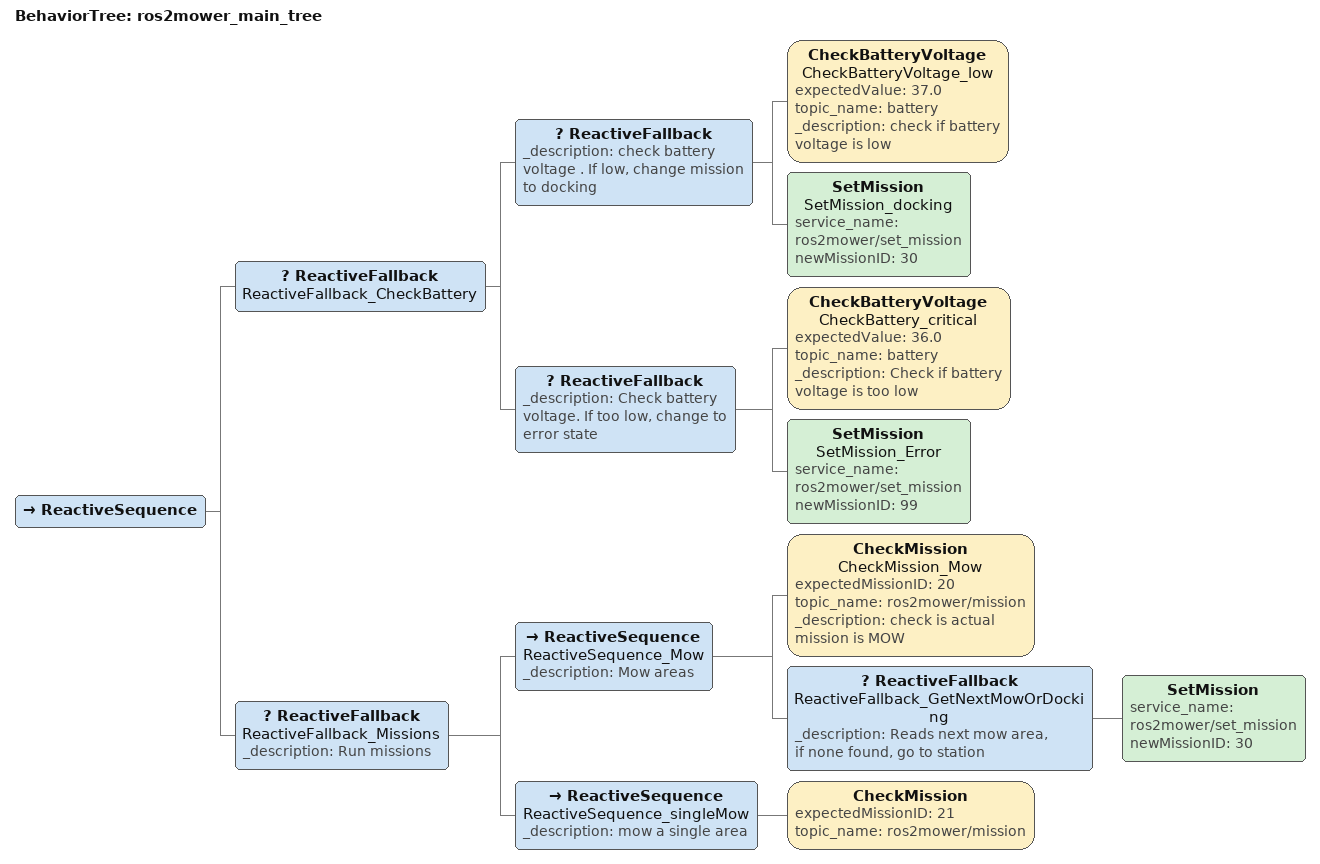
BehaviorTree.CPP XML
<?xml version="1.0" encoding="UTF-8"?>
<root BTCPP_format="4" main_tree_to_execute="ros2mower_main_tree">
  <BehaviorTree ID="ros2mower_main_tree">
    <ReactiveSequence>
      <ReactiveFallback name="ReactiveFallback_CheckBattery">
        <ReactiveFallback _description="check battery voltage . If low, change mission to docking">
          <CheckBatteryVoltage name="CheckBatteryVoltage_low" expectedValue="37.0" topic_name="battery" _description="check if battery voltage is low"/>
          <SetMission name="SetMission_docking" service_name="ros2mower/set_mission" newMissionID="30"/>
        </ReactiveFallback>
        <ReactiveFallback _description="Check battery voltage. If too low, change to error state">
          <CheckBatteryVoltage name="CheckBattery_critical" expectedValue="36.0" topic_name="battery" _description="Check if battery voltage is too low"/>
          <SetMission name="SetMission_Error" service_name="ros2mower/set_mission" newMissionID="99"/>
        </ReactiveFallback>
      </ReactiveFallback>
      <ReactiveFallback name="ReactiveFallback_Missions" _description="Run missions">
        <ReactiveSequence name="ReactiveSequence_Mow" _description="Mow areas">
          <CheckMission name="CheckMission_Mow" expectedMissionID="20" topic_name="ros2mower/mission" _description="check is actual mission is MOW"/>
          <ReactiveFallback name="ReactiveFallback_GetNextMowOrDocking" _description="Reads next mow area, if none found, go to station">
            <SetMission service_name="ros2mower/set_mission" newMissionID="30"/>
          </ReactiveFallback>
        </ReactiveSequence>
        <ReactiveSequence name="ReactiveSequence_singleMow" _description="mow a single area">
          <CheckMission expectedMissionID="21" topic_name="ros2mower/mission" />
        </ReactiveSequence>
      </ReactiveFallback>
    </ReactiveSequence>
  </BehaviorTree>

</root>
